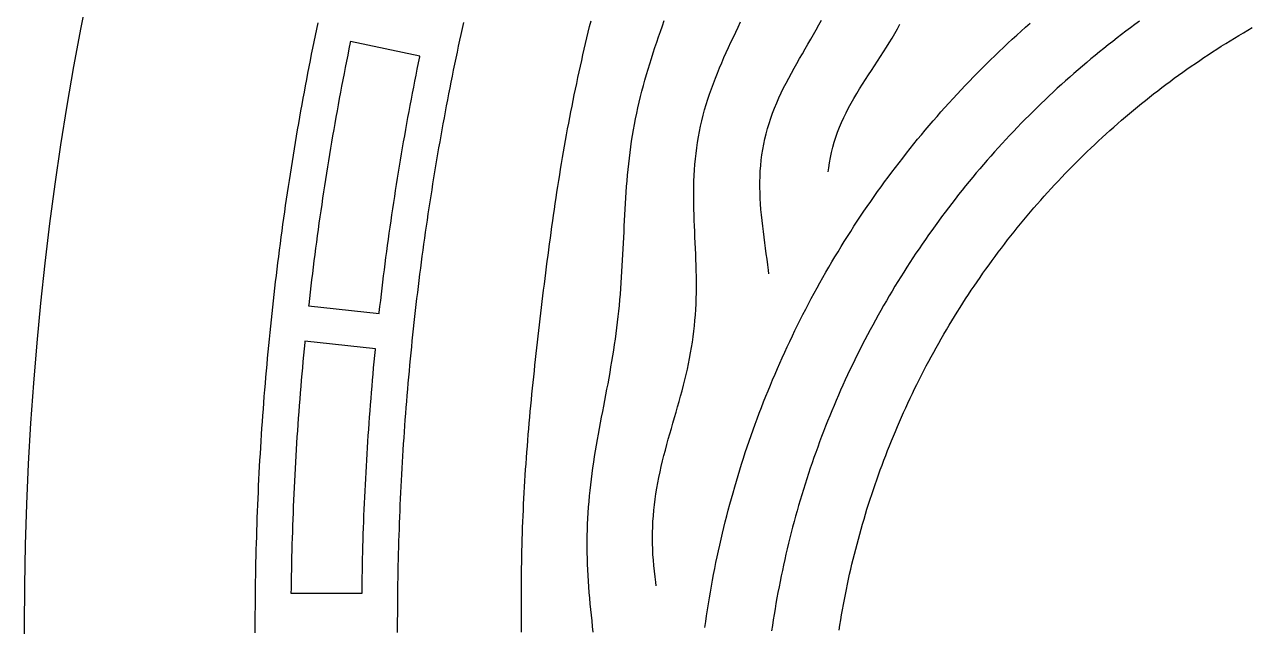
# Model space of a CAD drawing. Header units: millimetres. Extents: x -14.2 to 14.2, y -14.2 to 14.2.
# Drawn here: x -14.25 to -8.73, y 0 to 2.71 of the extents above; entities that cross this region are included whole.
import ezdxf

# ---------------------------------------------------------------- set-up
doc = ezdxf.new("R2010")
doc.units = ezdxf.units.MM
for name, color, linetype in [('ALTIN', 2, 'Continuous'), ('DOKU', 8, 'Continuous'), ('KESIM', 1, 'Continuous')]:
    doc.layers.add(name, color=color, linetype=linetype)

msp = doc.modelspace()

# ---------------------------------------------------------------- linework, layer by layer
at = {"layer": 'ALTIN'}
for points in [[(-13.21, -0.0288), (-13.21, 0), (-13.21, 0.0288), (-13.2099, 0.0576), (-13.2097, 0.0865), (-13.2095, 0.1153), (-13.2092, 0.1441), (-13.2089, 0.1729), (-13.2085, 0.2017), (-13.208, 0.2305), (-13.2075, 0.2594), (-13.2069, 0.2882), (-13.2062, 0.317), (-13.2055, 0.3458), (-13.2047, 0.3746), (-13.2038, 0.4034), (-13.2029, 0.4322), (-13.202, 0.461), (-13.2009, 0.4898), (-13.1998, 0.5186), (-13.1987, 0.5474), (-13.1974, 0.5762), (-13.1961, 0.605), (-13.1948, 0.6338), (-13.1934, 0.6626), (-13.1919, 0.6914), (-13.1904, 0.7201), (-13.1888, 0.7489), (-13.1871, 0.7777), (-13.1854, 0.8065), (-13.1836, 0.8352), (-13.1817, 0.864), (-13.1798, 0.8927), (-13.1778, 0.9215), (-13.1758, 0.9502), (-13.1737, 0.979), (-13.1715, 1.0077), (-13.1693, 1.0364), (-13.167, 1.0652), (-13.1646, 1.0939), (-13.1622, 1.1226), (-13.1597, 1.1513), (-13.1572, 1.18), (-13.1546, 1.2087), (-13.1519, 1.2374), (-13.1492, 1.2661), (-13.1464, 1.2948), (-13.1435, 1.3235), (-13.1406, 1.3522), (-13.1376, 1.3808), (-13.1346, 1.4095), (-13.1315, 1.4381), (-13.1283, 1.4668), (-13.1251, 1.4954), (-13.1218, 1.524), (-13.1184, 1.5527), (-13.115, 1.5813), (-13.1115, 1.6099), (-13.108, 1.6385), (-13.1044, 1.6671), (-13.1007, 1.6957), (-13.097, 1.7243), (-13.0932, 1.7528), (-13.0893, 1.7814), (-13.0854, 1.8099), (-13.0814, 1.8385), (-13.0774, 1.867), (-13.0733, 1.8955), (-13.0691, 1.9241), (-13.0649, 1.9526), (-13.0606, 1.9811), (-13.0563, 2.0095), (-13.0518, 2.038), (-13.0474, 2.0665), (-13.0428, 2.095), (-13.0382, 2.1234), (-13.0336, 2.1518), (-13.0288, 2.1803), (-13.024, 2.2087), (-13.0192, 2.2371), (-13.0143, 2.2655), (-13.0093, 2.2939), (-13.0043, 2.3223), (-12.9992, 2.3506), (-12.994, 2.379), (-12.9888, 2.4073), (-12.9835, 2.4357), (-12.9782, 2.464), (-12.9728, 2.4923), (-12.9673, 2.5206), (-12.9618, 2.5489), (-12.9562, 2.5771), (-12.9505, 2.6054), (-12.9448, 2.6337), (-12.939, 2.6619), (-12.9332, 2.6901), (-12.9273, 2.7183)], [(-12.272, 2.7206), (-12.2779, 2.6939), (-12.2838, 2.6671), (-12.2896, 2.6403), (-12.2953, 2.6134), (-12.301, 2.5866), (-12.3066, 2.5598), (-12.3122, 2.5329), (-12.3177, 2.5061), (-12.3231, 2.4792), (-12.3285, 2.4523), (-12.3338, 2.4254), (-12.3391, 2.3985), (-12.3443, 2.3715), (-12.3494, 2.3446), (-12.3545, 2.3177), (-12.3595, 2.2907), (-12.3645, 2.2637), (-12.3694, 2.2368), (-12.3742, 2.2098), (-12.379, 2.1828), (-12.3838, 2.1557), (-12.3884, 2.1287), (-12.3931, 2.1017), (-12.3976, 2.0746), (-12.4021, 2.0476), (-12.4065, 2.0205), (-12.4109, 1.9935), (-12.4152, 1.9664), (-12.4195, 1.9393), (-12.4237, 1.9122), (-12.4278, 1.8851), (-12.4319, 1.858), (-12.436, 1.8308), (-12.4399, 1.8037), (-12.4438, 1.7766), (-12.4477, 1.7494), (-12.4515, 1.7222), (-12.4552, 1.6951), (-12.4589, 1.6679), (-12.4625, 1.6407), (-12.466, 1.6135), (-12.4695, 1.5863), (-12.4729, 1.5591), (-12.4763, 1.5319), (-12.4796, 1.5047), (-12.4829, 1.4774), (-12.4861, 1.4502), (-12.4892, 1.423), (-12.4923, 1.3957), (-12.4953, 1.3685), (-12.4982, 1.3412), (-12.5011, 1.3139), (-12.504, 1.2866), (-12.5068, 1.2594), (-12.5095, 1.2321), (-12.5121, 1.2048), (-12.5147, 1.1775), (-12.5173, 1.1502), (-12.5197, 1.1229), (-12.5222, 1.0955), (-12.5245, 1.0682), (-12.5268, 1.0409), (-12.5291, 1.0136), (-12.5313, 0.9862), (-12.5334, 0.9589), (-12.5354, 0.9315), (-12.5374, 0.9042), (-12.5394, 0.8768), (-12.5413, 0.8495), (-12.5431, 0.8221), (-12.5449, 0.7948), (-12.5466, 0.7674), (-12.5482, 0.74), (-12.5498, 0.7126), (-12.5513, 0.6852), (-12.5528, 0.6579), (-12.5542, 0.6305), (-12.5555, 0.6031), (-12.5568, 0.5757), (-12.558, 0.5483), (-12.5592, 0.5209), (-12.5603, 0.4935), (-12.5614, 0.4661), (-12.5623, 0.4387), (-12.5633, 0.4113), (-12.5641, 0.3839), (-12.5649, 0.3565), (-12.5657, 0.329), (-12.5664, 0.3016), (-12.567, 0.2742), (-12.5676, 0.2468), (-12.5681, 0.2194), (-12.5685, 0.192), (-12.5689, 0.1645), (-12.5693, 0.1371), (-12.5695, 0.1097), (-12.5697, 0.0823), (-12.5699, 0.0548), (-12.57, 0.0274), (-12.57, 0), (-12.57, -0.0274)], [(-11.1839, -0.0049), (-11.1802, 0.0219), (-11.1763, 0.0486), (-11.1723, 0.0753), (-11.1681, 0.102), (-11.1637, 0.1286), (-11.1592, 0.1552), (-11.1545, 0.1818), (-11.1496, 0.2084), (-11.1446, 0.2349), (-11.1394, 0.2614), (-11.134, 0.2878), (-11.1285, 0.3143), (-11.1229, 0.3407), (-11.117, 0.367), (-11.111, 0.3934), (-11.1049, 0.4196), (-11.0986, 0.4459), (-11.0921, 0.4721), (-11.0854, 0.4983), (-11.0786, 0.5244), (-11.0717, 0.5505), (-11.0645, 0.5765), (-11.0573, 0.6025), (-11.0498, 0.6285), (-11.0422, 0.6544), (-11.0345, 0.6802), (-11.0266, 0.706), (-11.0185, 0.7318), (-11.0102, 0.7575), (-11.0019, 0.7832), (-10.9933, 0.8088), (-10.9846, 0.8343), (-10.9757, 0.8599), (-10.9667, 0.8853), (-10.9576, 0.9107), (-10.9482, 0.936), (-10.9387, 0.9613), (-10.9291, 0.9865), (-10.9193, 1.0117), (-10.9094, 1.0368), (-10.8993, 1.0618), (-10.889, 1.0868), (-10.8786, 1.1117), (-10.868, 1.1365), (-10.8573, 1.1613), (-10.8465, 1.186), (-10.8354, 1.2107), (-10.8243, 1.2353), (-10.813, 1.2598), (-10.8015, 1.2842), (-10.7899, 1.3086), (-10.7781, 1.3329), (-10.7662, 1.3571), (-10.7541, 1.3813), (-10.7419, 1.4054), (-10.7295, 1.4294), (-10.717, 1.4533), (-10.7044, 1.4771), (-10.6916, 1.5009), (-10.6786, 1.5246), (-10.6656, 1.5482), (-10.6523, 1.5717), (-10.6389, 1.5952), (-10.6254, 1.6186), (-10.6117, 1.6418), (-10.5979, 1.665), (-10.584, 1.6881), (-10.5699, 1.7112), (-10.5557, 1.7341), (-10.5413, 1.757), (-10.5268, 1.7797), (-10.5121, 1.8024), (-10.4973, 1.825), (-10.4824, 1.8475), (-10.4673, 1.8699), (-10.4521, 1.8922), (-10.4368, 1.9144), (-10.4213, 1.9365), (-10.4057, 1.9586), (-10.3899, 1.9805), (-10.3741, 2.0023), (-10.358, 2.0241), (-10.3419, 2.0457), (-10.3256, 2.0672), (-10.3092, 2.0887), (-10.2927, 2.11), (-10.276, 2.1312), (-10.2592, 2.1524), (-10.2422, 2.1734), (-10.2252, 2.1943), (-10.208, 2.2151), (-10.1907, 2.2358), (-10.1732, 2.2564), (-10.1557, 2.2769), (-10.138, 2.2973), (-10.1201, 2.3176), (-10.1022, 2.3378), (-10.0841, 2.3578), (-10.0659, 2.3778), (-10.0476, 2.3976), (-10.0292, 2.4174), (-10.0106, 2.437), (-9.9919, 2.4565), (-9.9731, 2.4758), (-9.9542, 2.4951), (-9.9352, 2.5143), (-9.9161, 2.5333), (-9.8968, 2.5522), (-9.8774, 2.571), (-9.8579, 2.5897), (-9.8383, 2.6082), (-9.8186, 2.6267), (-9.7987, 2.645), (-9.7788, 2.6632), (-9.7587, 2.6812), (-9.7386, 2.6992), (-9.7183, 2.717)], [(-9.2257, 2.7259), (-9.246, 2.7111), (-9.2663, 2.6961), (-9.2865, 2.6811), (-9.3065, 2.6659), (-9.3265, 2.6506), (-9.3464, 2.6352), (-9.3662, 2.6197), (-9.3859, 2.604), (-9.4055, 2.5882), (-9.4249, 2.5723), (-9.4443, 2.5563), (-9.4636, 2.5402), (-9.4828, 2.5239), (-9.5019, 2.5075), (-9.5209, 2.491), (-9.5398, 2.4744), (-9.5586, 2.4577), (-9.5773, 2.4409), (-9.5959, 2.4239), (-9.6144, 2.4069), (-9.6328, 2.3897), (-9.651, 2.3724), (-9.6692, 2.355), (-9.6873, 2.3375), (-9.7052, 2.3199), (-9.7231, 2.3021), (-9.7408, 2.2843), (-9.7584, 2.2663), (-9.7759, 2.2483), (-9.7933, 2.2301), (-9.8106, 2.2118), (-9.8278, 2.1934), (-9.8449, 2.175), (-9.8618, 2.1564), (-9.8787, 2.1377), (-9.8954, 2.1189), (-9.912, 2.1), (-9.9285, 2.081), (-9.9449, 2.0619), (-9.9611, 2.0427), (-9.9773, 2.0234), (-9.9933, 2.004), (-10.0092, 1.9845), (-10.025, 1.9649), (-10.0406, 1.9452), (-10.0562, 1.9254), (-10.0716, 1.9056), (-10.0869, 1.8856), (-10.102, 1.8655), (-10.1171, 1.8454), (-10.132, 1.8251), (-10.1468, 1.8048), (-10.1615, 1.7843), (-10.176, 1.7638), (-10.1905, 1.7432), (-10.2047, 1.7225), (-10.2189, 1.7017), (-10.233, 1.6808), (-10.2469, 1.6599), (-10.2607, 1.6388), (-10.2743, 1.6177), (-10.2878, 1.5965), (-10.3012, 1.5752), (-10.3145, 1.5538), (-10.3276, 1.5323), (-10.3406, 1.5108), (-10.3535, 1.4892), (-10.3662, 1.4675), (-10.3788, 1.4457), (-10.3913, 1.4239), (-10.4036, 1.4019), (-10.4158, 1.3799), (-10.4279, 1.3579), (-10.4398, 1.3357), (-10.4516, 1.3135), (-10.4633, 1.2912), (-10.4748, 1.2688), (-10.4862, 1.2464), (-10.4974, 1.2239), (-10.5085, 1.2013), (-10.5195, 1.1787), (-10.5303, 1.156), (-10.541, 1.1332), (-10.5515, 1.1103), (-10.5619, 1.0874), (-10.5722, 1.0645), (-10.5823, 1.0414), (-10.5923, 1.0184), (-10.6021, 0.9952), (-10.6118, 0.972), (-10.6214, 0.9487), (-10.6308, 0.9254), (-10.6401, 0.902), (-10.6492, 0.8786), (-10.6582, 0.8551), (-10.667, 0.8315), (-10.6757, 0.8079), (-10.6843, 0.7842), (-10.6927, 0.7605), (-10.7009, 0.7368), (-10.709, 0.7129), (-10.717, 0.6891), (-10.7248, 0.6652), (-10.7325, 0.6412), (-10.74, 0.6172), (-10.7474, 0.5932), (-10.7546, 0.5691), (-10.7617, 0.5449), (-10.7686, 0.5207), (-10.7754, 0.4965), (-10.7821, 0.4722), (-10.7885, 0.4479), (-10.7949, 0.4236), (-10.8011, 0.3992), (-10.8071, 0.3748), (-10.813, 0.3503), (-10.8187, 0.3258), (-10.8243, 0.3013), (-10.8297, 0.2767), (-10.835, 0.2521), (-10.8402, 0.2275), (-10.8452, 0.2029), (-10.85, 0.1782), (-10.8547, 0.1534), (-10.8592, 0.1287), (-10.8636, 0.1039), (-10.8678, 0.0791), (-10.8719, 0.0543), (-10.8758, 0.0295), (-10.8796, 0.0046), (-10.8832, -0.0203)]]:
    msp.add_lwpolyline(points, dxfattribs=at)
for points in [[(-12.6351, 1.5514), (-12.6317, 1.579), (-12.6282, 1.6065), (-12.6247, 1.6341), (-12.6211, 1.6616), (-12.6174, 1.6891), (-12.6137, 1.7167), (-12.6099, 1.7442), (-12.6061, 1.7717), (-12.6022, 1.7992), (-12.5983, 1.8267), (-12.5942, 1.8541), (-12.5902, 1.8816), (-12.586, 1.9091), (-12.5818, 1.9365), (-12.5776, 1.964), (-12.5733, 1.9914), (-12.5689, 2.0188), (-12.5645, 2.0463), (-12.56, 2.0737), (-12.5554, 2.1011), (-12.5508, 2.1284), (-12.5461, 2.1558), (-12.5414, 2.1832), (-12.5366, 2.2105), (-12.5318, 2.2379), (-12.5268, 2.2652), (-12.5219, 2.2925), (-12.5168, 2.3199), (-12.5117, 2.3472), (-12.5066, 2.3745), (-12.5014, 2.4017), (-12.4961, 2.429), (-12.4908, 2.4563), (-12.4854, 2.4835), (-12.4799, 2.5107), (-12.4744, 2.538), (-12.4689, 2.5652), (-12.4682, 2.5684), (-12.7812, 2.6349), (-12.7823, 2.6296), (-12.788, 2.6018), (-12.7937, 2.5738), (-12.7992, 2.5459), (-12.8048, 2.518), (-12.8102, 2.4901), (-12.8156, 2.4621), (-12.821, 2.4341), (-12.8263, 2.4062), (-12.8315, 2.3782), (-12.8366, 2.3502), (-12.8417, 2.3222), (-12.8468, 2.2941), (-12.8517, 2.2661), (-12.8567, 2.2381), (-12.8615, 2.21), (-12.8663, 2.1819), (-12.871, 2.1539), (-12.8757, 2.1258), (-12.8803, 2.0977), (-12.8848, 2.0696), (-12.8893, 2.0415), (-12.8938, 2.0133), (-12.8981, 1.9852), (-12.9024, 1.9571), (-12.9067, 1.9289), (-12.9108, 1.9008), (-12.915, 1.8726), (-12.919, 1.8444), (-12.923, 1.8162), (-12.9269, 1.788), (-12.9308, 1.7598), (-12.9346, 1.7316), (-12.9384, 1.7034), (-12.942, 1.6751), (-12.9457, 1.6469), (-12.9492, 1.6186), (-12.9527, 1.5904), (-12.9562, 1.5621), (-12.9595, 1.5339), (-12.9629, 1.5056), (-12.9661, 1.4773), (-12.9693, 1.449), (-12.9699, 1.4436), (-12.6516, 1.4102), (-12.6513, 1.4135), (-12.6482, 1.4411), (-12.645, 1.4687), (-12.6418, 1.4963), (-12.6385, 1.5238)], [(-12.7263, 0.3055), (-12.7256, 0.3332), (-12.7249, 0.361), (-12.7241, 0.3888), (-12.7232, 0.4165), (-12.7222, 0.4443), (-12.7212, 0.472), (-12.7202, 0.4998), (-12.7191, 0.5275), (-12.7179, 0.5553), (-12.7166, 0.583), (-12.7153, 0.6108), (-12.714, 0.6385), (-12.7126, 0.6662), (-12.7111, 0.694), (-12.7095, 0.7217), (-12.7079, 0.7494), (-12.7063, 0.7771), (-12.7045, 0.8049), (-12.7027, 0.8326), (-12.7009, 0.8603), (-12.699, 0.888), (-12.697, 0.9157), (-12.695, 0.9434), (-12.6929, 0.9711), (-12.6908, 0.9988), (-12.6885, 1.0265), (-12.6863, 1.0541), (-12.6839, 1.0818), (-12.6816, 1.1095), (-12.6791, 1.1372), (-12.6766, 1.1648), (-12.674, 1.1925), (-12.6714, 1.2201), (-12.6687, 1.2478), (-12.6684, 1.2511), (-12.9866, 1.2845), (-12.9872, 1.2791), (-12.9899, 1.2508), (-12.9926, 1.2224), (-12.9953, 1.1941), (-12.9978, 1.1657), (-13.0003, 1.1374), (-13.0028, 1.109), (-13.0052, 1.0806), (-13.0075, 1.0523), (-13.0098, 1.0239), (-13.012, 0.9955), (-13.0141, 0.9671), (-13.0162, 0.9387), (-13.0182, 0.9103), (-13.0202, 0.8819), (-13.0221, 0.8535), (-13.0239, 0.8251), (-13.0257, 0.7967), (-13.0274, 0.7683), (-13.029, 0.7398), (-13.0306, 0.7114), (-13.0321, 0.683), (-13.0336, 0.6546), (-13.035, 0.6261), (-13.0363, 0.5977), (-13.0376, 0.5692), (-13.0388, 0.5408), (-13.0399, 0.5123), (-13.041, 0.4839), (-13.0421, 0.4554), (-13.043, 0.427), (-13.0439, 0.3985), (-13.0448, 0.3701), (-13.0455, 0.3416), (-13.0462, 0.3131), (-13.0469, 0.2847), (-13.0475, 0.2562), (-13.048, 0.2278), (-13.0485, 0.1993), (-13.0489, 0.1708), (-13.0491, 0.15), (-12.7291, 0.15), (-12.7289, 0.1666), (-12.7285, 0.1944), (-12.7281, 0.2222), (-12.7275, 0.2499), (-12.727, 0.2777)]]:
    msp.add_lwpolyline(points, close=True, dxfattribs=at)
at = {"layer": 'DOKU'}
for points in [[(-12.0097, -0.0262), (-12.01, 0), (-12.0103, 0.0262), (-12.0105, 0.0524), (-12.0107, 0.0786), (-12.0108, 0.1048), (-12.0108, 0.131), (-12.0108, 0.1572), (-12.0107, 0.1834), (-12.0105, 0.2096), (-12.0102, 0.2359), (-12.0099, 0.2621), (-12.0095, 0.2883), (-12.009, 0.3145), (-12.0084, 0.3407), (-12.0078, 0.3669), (-12.007, 0.3931), (-12.0062, 0.4193), (-12.0053, 0.4455), (-12.0043, 0.4717), (-12.0033, 0.4978), (-12.0021, 0.524), (-12.0009, 0.5502), (-11.9996, 0.5764), (-11.9981, 0.6026), (-11.9967, 0.6287), (-11.9951, 0.6549), (-11.9934, 0.681), (-11.9917, 0.7072), (-11.9899, 0.7333), (-11.988, 0.7595), (-11.9861, 0.7856), (-11.9841, 0.8117), (-11.982, 0.8379), (-11.9798, 0.864), (-11.9776, 0.8901), (-11.9753, 0.9162), (-11.973, 0.9423), (-11.9706, 0.9684), (-11.9681, 0.9945), (-11.9656, 1.0206), (-11.9631, 1.0466), (-11.9605, 1.0727), (-11.9578, 1.0988), (-11.9551, 1.1248), (-11.9524, 1.1509), (-11.9496, 1.1769), (-11.9468, 1.203), (-11.944, 1.229), (-11.9411, 1.2551), (-11.9382, 1.2811), (-11.9353, 1.3071), (-11.9323, 1.3331), (-11.9293, 1.3592), (-11.9262, 1.3852), (-11.9232, 1.4112), (-11.9201, 1.4372), (-11.917, 1.4632), (-11.9138, 1.4892), (-11.9106, 1.5152), (-11.9074, 1.5412), (-11.9042, 1.5672), (-11.9009, 1.5932), (-11.8976, 1.6192), (-11.8942, 1.6452), (-11.8908, 1.6711), (-11.8874, 1.6971), (-11.8839, 1.7231), (-11.8804, 1.7491), (-11.8769, 1.775), (-11.8733, 1.801), (-11.8696, 1.8269), (-11.8659, 1.8528), (-11.8621, 1.8788), (-11.8583, 1.9047), (-11.8544, 1.9306), (-11.8505, 1.9565), (-11.8465, 1.9824), (-11.8424, 2.0083), (-11.8383, 2.0342), (-11.8341, 2.0601), (-11.8298, 2.0859), (-11.8255, 2.1118), (-11.821, 2.1376), (-11.8165, 2.1634), (-11.812, 2.1892), (-11.8073, 2.215), (-11.8026, 2.2408), (-11.7977, 2.2665), (-11.7928, 2.2923), (-11.7878, 2.318), (-11.7828, 2.3437), (-11.7776, 2.3694), (-11.7724, 2.3951), (-11.7671, 2.4208), (-11.7617, 2.4464), (-11.7562, 2.4721), (-11.7506, 2.4977), (-11.745, 2.5233), (-11.7392, 2.5488), (-11.7334, 2.5744), (-11.7276, 2.5999), (-11.7216, 2.6255), (-11.7156, 2.651), (-11.7095, 2.6765), (-11.7034, 2.7019), (-11.6972, 2.7274)], [(-11.6872, -0.0255), (-11.69, 0), (-11.6927, 0.0255), (-11.6954, 0.051), (-11.6979, 0.0766), (-11.7003, 0.1021), (-11.7026, 0.1277), (-11.7048, 0.1532), (-11.7067, 0.1788), (-11.7085, 0.2044), (-11.7101, 0.23), (-11.7114, 0.2555), (-11.7125, 0.2811), (-11.7133, 0.3067), (-11.7139, 0.3323), (-11.7142, 0.3579), (-11.7142, 0.3835), (-11.7139, 0.4091), (-11.7134, 0.4346), (-11.7125, 0.4602), (-11.7114, 0.4857), (-11.7099, 0.5113), (-11.7082, 0.5368), (-11.7062, 0.5623), (-11.7039, 0.5878), (-11.7013, 0.6132), (-11.6984, 0.6387), (-11.6953, 0.6641), (-11.692, 0.6895), (-11.6884, 0.7149), (-11.6847, 0.7403), (-11.6807, 0.7656), (-11.6766, 0.7909), (-11.6723, 0.8162), (-11.6679, 0.8415), (-11.6633, 0.8667), (-11.6587, 0.892), (-11.654, 0.9172), (-11.6492, 0.9424), (-11.6444, 0.9676), (-11.6396, 0.9927), (-11.6348, 1.0179), (-11.63, 1.0431), (-11.6252, 1.0682), (-11.6206, 1.0934), (-11.616, 1.1185), (-11.6115, 1.1436), (-11.6071, 1.1688), (-11.6029, 1.1939), (-11.5988, 1.2191), (-11.5948, 1.2442), (-11.591, 1.2694), (-11.5874, 1.2946), (-11.584, 1.3198), (-11.5807, 1.3451), (-11.5776, 1.3703), (-11.5747, 1.3956), (-11.572, 1.4209), (-11.5695, 1.4462), (-11.5671, 1.4715), (-11.5649, 1.4969), (-11.5629, 1.5223), (-11.561, 1.5477), (-11.5593, 1.5731), (-11.5576, 1.5986), (-11.5561, 1.6241), (-11.5547, 1.6496), (-11.5534, 1.6752), (-11.5521, 1.7007), (-11.5509, 1.7263), (-11.5497, 1.7519), (-11.5485, 1.7775), (-11.5473, 1.8031), (-11.5461, 1.8287), (-11.5448, 1.8543), (-11.5434, 1.88), (-11.5419, 1.9056), (-11.5403, 1.9312), (-11.5386, 1.9568), (-11.5367, 1.9824), (-11.5346, 2.0079), (-11.5324, 2.0335), (-11.5299, 2.059), (-11.5272, 2.0845), (-11.5243, 2.1099), (-11.5211, 2.1353), (-11.5177, 2.1607), (-11.514, 2.186), (-11.51, 2.2113), (-11.5057, 2.2365), (-11.5012, 2.2617), (-11.4963, 2.2868), (-11.4912, 2.3118), (-11.4858, 2.3368), (-11.4801, 2.3617), (-11.4741, 2.3866), (-11.4678, 2.4114), (-11.4613, 2.4362), (-11.4545, 2.4609), (-11.4475, 2.4855), (-11.4402, 2.5101), (-11.4327, 2.5346), (-11.425, 2.559), (-11.4171, 2.5834), (-11.4091, 2.6078), (-11.4009, 2.6321), (-11.3926, 2.6564), (-11.3841, 2.6806), (-11.3756, 2.7048), (-11.367, 2.729)], [(-11.4032, 0.1829), (-11.4055, 0.1991), (-11.4088, 0.224), (-11.4117, 0.249), (-11.4142, 0.274), (-11.4163, 0.2989), (-11.418, 0.3239), (-11.4192, 0.3489), (-11.4199, 0.3738), (-11.4201, 0.3988), (-11.4199, 0.4237), (-11.4192, 0.4487), (-11.4179, 0.4736), (-11.4162, 0.4984), (-11.414, 0.5233), (-11.4113, 0.5481), (-11.4082, 0.5729), (-11.4046, 0.5977), (-11.4005, 0.6224), (-11.3961, 0.6471), (-11.3912, 0.6718), (-11.386, 0.6964), (-11.3804, 0.721), (-11.3746, 0.7455), (-11.3685, 0.77), (-11.3621, 0.7945), (-11.3555, 0.819), (-11.3488, 0.8434), (-11.3419, 0.8677), (-11.335, 0.8921), (-11.3279, 0.9164), (-11.3209, 0.9407), (-11.3139, 0.965), (-11.307, 0.9892), (-11.3001, 1.0135), (-11.2934, 1.0377), (-11.2869, 1.062), (-11.2806, 1.0862), (-11.2744, 1.1104), (-11.2686, 1.1347), (-11.263, 1.159), (-11.2578, 1.1832), (-11.2528, 1.2075), (-11.2483, 1.2319), (-11.244, 1.2563), (-11.2402, 1.2807), (-11.2367, 1.3051), (-11.2336, 1.3296), (-11.2309, 1.3541), (-11.2286, 1.3787), (-11.2266, 1.4033), (-11.225, 1.428), (-11.2238, 1.4527), (-11.2229, 1.4775), (-11.2224, 1.5024), (-11.2221, 1.5273), (-11.2222, 1.5522), (-11.2224, 1.5772), (-11.2229, 1.6023), (-11.2236, 1.6274), (-11.2245, 1.6525), (-11.2255, 1.6777), (-11.2266, 1.7029), (-11.2277, 1.7281), (-11.2289, 1.7534), (-11.23, 1.7787), (-11.2311, 1.804), (-11.2321, 1.8293), (-11.2329, 1.8546), (-11.2336, 1.8799), (-11.2341, 1.9051), (-11.2343, 1.9304), (-11.2343, 1.9557), (-11.234, 1.9809), (-11.2333, 2.006), (-11.2323, 2.0311), (-11.2308, 2.0562), (-11.229, 2.0812), (-11.2267, 2.1061), (-11.224, 2.1309), (-11.2208, 2.1557), (-11.2172, 2.1804), (-11.213, 2.205), (-11.2084, 2.2295), (-11.2033, 2.2539), (-11.1977, 2.2782), (-11.1916, 2.3024), (-11.1851, 2.3265), (-11.1781, 2.3505), (-11.1707, 2.3744), (-11.1628, 2.3982), (-11.1545, 2.4219), (-11.1459, 2.4455), (-11.1369, 2.469), (-11.1275, 2.4924), (-11.1179, 2.5157), (-11.108, 2.539), (-11.0979, 2.5622), (-11.0876, 2.5853), (-11.0771, 2.6083), (-11.0665, 2.6313), (-11.0558, 2.6543), (-11.0451, 2.6772), (-11.0344, 2.7001), (-11.0237, 2.723)], [(-10.8957, 1.5886), (-10.8975, 1.6043), (-10.9006, 1.6291), (-10.9038, 1.6539), (-10.9072, 1.6788), (-10.9106, 1.7037), (-10.914, 1.7286), (-10.9173, 1.7536), (-10.9205, 1.7785), (-10.9236, 1.8035), (-10.9264, 1.8285), (-10.929, 1.8534), (-10.9312, 1.8783), (-10.9331, 1.9032), (-10.9346, 1.9281), (-10.9356, 1.9529), (-10.9361, 1.9776), (-10.9361, 2.0022), (-10.9355, 2.0268), (-10.9344, 2.0513), (-10.9326, 2.0756), (-10.9302, 2.0999), (-10.9271, 2.124), (-10.9234, 2.148), (-10.919, 2.1719), (-10.9139, 2.1957), (-10.9081, 2.2193), (-10.9017, 2.2428), (-10.8947, 2.2661), (-10.887, 2.2893), (-10.8787, 2.3123), (-10.8699, 2.3353), (-10.8604, 2.358), (-10.8505, 2.3807), (-10.8401, 2.4032), (-10.8292, 2.4256), (-10.8179, 2.4479), (-10.8063, 2.47), (-10.7944, 2.4921), (-10.7822, 2.5141), (-10.7698, 2.536), (-10.7573, 2.5578), (-10.7447, 2.5796), (-10.732, 2.6013), (-10.7194, 2.623), (-10.7068, 2.6447), (-10.6943, 2.6664), (-10.6819, 2.6881), (-10.6698, 2.7098), (-10.658, 2.7316)], [(-10.6282, 2.0482), (-10.6262, 2.0655), (-10.6228, 2.0889), (-10.6185, 2.1122), (-10.6135, 2.1352), (-10.6078, 2.1582), (-10.6013, 2.1809), (-10.594, 2.2036), (-10.586, 2.226), (-10.5773, 2.2483), (-10.568, 2.2704), (-10.558, 2.2924), (-10.5474, 2.3142), (-10.5363, 2.3358), (-10.5246, 2.3574), (-10.5125, 2.3787), (-10.5, 2.4), (-10.4872, 2.4212), (-10.474, 2.4422), (-10.4607, 2.4632), (-10.4472, 2.484), (-10.4335, 2.5049), (-10.4199, 2.5256), (-10.4062, 2.5464), (-10.3926, 2.5671), (-10.3792, 2.5878), (-10.366, 2.6086), (-10.353, 2.6293), (-10.3404, 2.6502), (-10.3281, 2.671), (-10.3163, 2.692), (-10.3049, 2.713)]]:
    msp.add_lwpolyline(points, dxfattribs=at)
at = {"layer": 'KESIM'}
msp.add_lwpolyline([(-10.5793, -0.0164), (-10.5757, 0.0066), (-10.5719, 0.0297), (-10.568, 0.0526), (-10.5639, 0.0756), (-10.5597, 0.0985), (-10.5554, 0.1214), (-10.5509, 0.1443), (-10.5463, 0.1672), (-10.5415, 0.19), (-10.5366, 0.2128), (-10.5316, 0.2356), (-10.5264, 0.2583), (-10.5211, 0.281), (-10.5156, 0.3037), (-10.5101, 0.3263), (-10.5043, 0.3489), (-10.4984, 0.3715), (-10.4924, 0.394), (-10.4863, 0.4165), (-10.48, 0.4389), (-10.4736, 0.4614), (-10.467, 0.4837), (-10.4603, 0.5061), (-10.4535, 0.5284), (-10.4465, 0.5506), (-10.4394, 0.5728), (-10.4321, 0.595), (-10.4248, 0.6171), (-10.4172, 0.6392), (-10.4096, 0.6612), (-10.4018, 0.6832), (-10.3939, 0.7051), (-10.3858, 0.727), (-10.3776, 0.7488), (-10.3693, 0.7706), (-10.3608, 0.7923), (-10.3523, 0.814), (-10.3435, 0.8356), (-10.3347, 0.8572), (-10.3257, 0.8787), (-10.3166, 0.9002), (-10.3073, 0.9216), (-10.2979, 0.9429), (-10.2884, 0.9642), (-10.2788, 0.9854), (-10.269, 1.0066), (-10.2591, 1.0277), (-10.2491, 1.0487), (-10.2389, 1.0697), (-10.2286, 1.0906), (-10.2182, 1.1115), (-10.2076, 1.1323), (-10.197, 1.153), (-10.1862, 1.1737), (-10.1752, 1.1943), (-10.1642, 1.2148), (-10.153, 1.2353), (-10.1417, 1.2557), (-10.1303, 1.276), (-10.1187, 1.2962), (-10.107, 1.3164), (-10.0952, 1.3365), (-10.0833, 1.3566), (-10.0713, 1.3765), (-10.0591, 1.3964), (-10.0468, 1.4162), (-10.0344, 1.436), (-10.0218, 1.4556), (-10.0092, 1.4752), (-9.9964, 1.4947), (-9.9835, 1.5142), (-9.9705, 1.5335), (-9.9574, 1.5528), (-9.9441, 1.5719), (-9.9308, 1.5911), (-9.9173, 1.6101), (-9.9037, 1.629), (-9.89, 1.6479), (-9.8761, 1.6666), (-9.8622, 1.6853), (-9.8481, 1.7039), (-9.8339, 1.7224), (-9.8197, 1.7409), (-9.8052, 1.7592), (-9.7907, 1.7774), (-9.7761, 1.7956), (-9.7614, 1.8137), (-9.7465, 1.8317), (-9.7316, 1.8495), (-9.7165, 1.8673), (-9.7013, 1.885), (-9.686, 1.9026), (-9.6707, 1.9202), (-9.6552, 1.9376), (-9.6395, 1.9549), (-9.6238, 1.9721), (-9.608, 1.9893), (-9.5921, 2.0063), (-9.5761, 2.0232), (-9.5599, 2.0401), (-9.5437, 2.0568), (-9.5274, 2.0735), (-9.5109, 2.09), (-9.4944, 2.1064), (-9.4778, 2.1228), (-9.461, 2.139), (-9.4442, 2.1551), (-9.4273, 2.1711), (-9.4102, 2.1871), (-9.3931, 2.2029), (-9.3759, 2.2186), (-9.3585, 2.2342), (-9.3411, 2.2497), (-9.3236, 2.2651), (-9.306, 2.2804), (-9.2883, 2.2956), (-9.2705, 2.3106), (-9.2526, 2.3256), (-9.2346, 2.3404), (-9.2166, 2.3552), (-9.1984, 2.3698), (-9.1802, 2.3843), (-9.1618, 2.3987), (-9.1434, 2.413), (-9.1249, 2.4272), (-9.1063, 2.4412), (-9.0876, 2.4552), (-9.0688, 2.469), (-9.05, 2.4827), (-9.031, 2.4963), (-9.012, 2.5098), (-8.9929, 2.5232), (-8.9737, 2.5364), (-8.9544, 2.5496), (-8.9351, 2.5626), (-8.9157, 2.5755), (-8.8962, 2.5882), (-8.8766, 2.6009), (-8.8569, 2.6134), (-8.8372, 2.6258), (-8.8174, 2.6381), (-8.7975, 2.6503), (-8.7775, 2.6624), (-8.7575, 2.6743), (-8.7374, 2.6861), (-8.7172, 2.6978)], dxfattribs=at)
msp.add_circle((0, 0), 14.25, dxfattribs=at)

doc.saveas('drawing.dxf')
